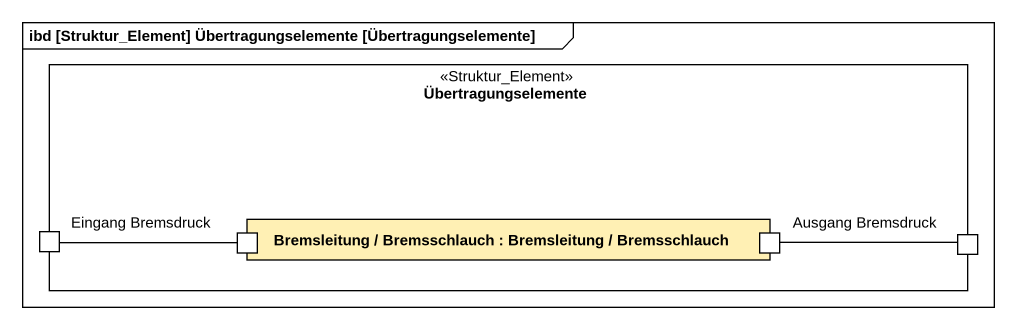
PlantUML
@startuml
mainframe ibd [Struktur_Element] Übertragungselemente [Übertragungselemente]
rectangle Übertragungselemente <<Struktur_Element>> {
  port " " as port1
  rectangle "Bremsleitung / Bremsschlauch : Bremsleitung / Bremsschlauch" as Bremsleitung_Bremsschlauch #FFF0B4 {
    port "Eingang Bremsdruck" as Eingang_Bremsdruck
    port "Ausgang Bremsdruck" as Ausgang_Bremsdruck
  }
  port " " as port2
}
port1 -right- Eingang_Bremsdruck
port2 -left- Ausgang_Bremsdruck
@enduml
